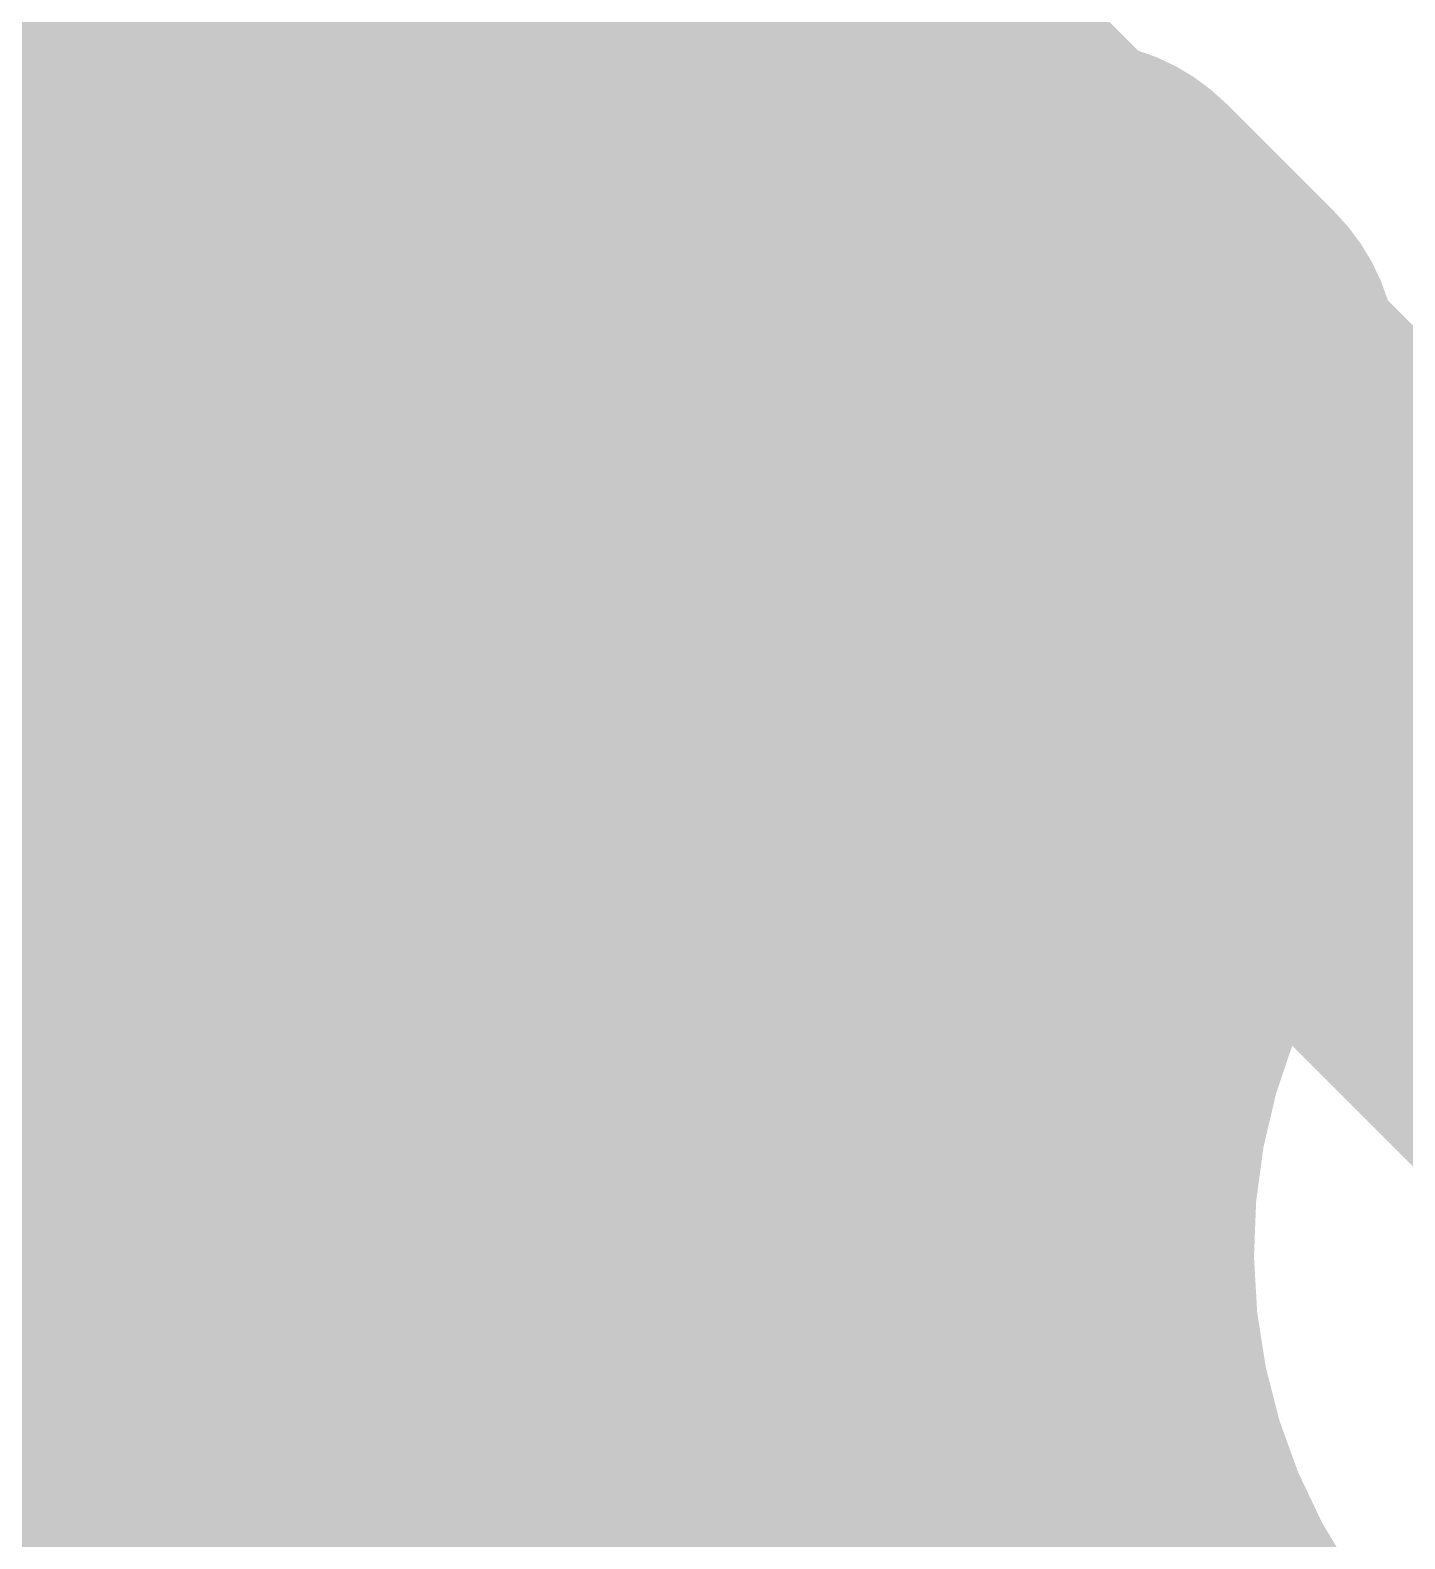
# Model space of a CAD drawing. Header units: inches. Extents: x -0.355 to 0.355, y -0.355 to 0.355.
# Drawn here: x -0.20086 to -0.16319, y -0.14075 to -0.09941 of the extents above; entities that cross this region are included whole.
import ezdxf

# ---------------------------------------------------------------- set-up
doc = ezdxf.new("R2010")
doc.units = ezdxf.units.IN
doc.header["$MEASUREMENT"] = 0
for name, color, linetype in [('BottomLayer', 5, 'Continuous'), ('Mechanical1', 6, 'Continuous'), ('Mechanical15', 56, 'Continuous'), ('TopLayer', 1, 'Continuous'), ('TopOverlay', 2, 'Continuous'), ('TopPaste', 8, 'Continuous'), ('TopSolder', 216, 'Continuous')]:
    doc.layers.add(name, color=color, linetype=linetype)

# ---------------------------------------------------------------- blocks, each defined once
blk = doc.blocks.new('DFN_1_1_4L_3')
at = {"layer": 'TopOverlay'}
blk.add_lwpolyline([(0.0196819, 0.0039338, 0.0051181, 0.0051181, 0), (0.0196819, -0.003937, 0.0051181, 0.0051181, 0)], format="xyseb", dxfattribs=at)
blk.add_lwpolyline([(0.0184024, 0.0039338, 0.002559, 0.002559, 1), (0.0209614, 0.0039338, 0.002559, 0.002559, 1)], format="xyseb", close=True, dxfattribs=at)
blk = doc.blocks.new('TP__0_5__13')
at = {"layer": 'Mechanical15'}
h = blk.add_hatch(color=56, dxfattribs=at)
edge = h.paths.add_edge_path()
edge.add_arc((0, 0), 0.0019685, 0, 360)
at = {"layer": 'TopLayer'}
h = blk.add_hatch(color=1, dxfattribs=at)
edge = h.paths.add_edge_path()
edge.add_arc((0, 0), 0.0098425, 0, 360)
at = {"layer": 'TopPaste'}
h = blk.add_hatch(color=8, dxfattribs=at)
edge = h.paths.add_edge_path()
edge.add_arc((0, 0), 0.0098425, 0, 360)
at = {"layer": 'TopSolder'}
h = blk.add_hatch(color=216, dxfattribs=at)
edge = h.paths.add_edge_path()
edge.add_arc((0, 0), 0.0138425, 0, 360)
at = {"layer": 'TopOverlay'}
for points in [[(0.0149606, 0, 0.0019685, 0.0019685, 1), (-0.0149606, 0, 0.0019685, 0.0019685, 1)], [(-0.0154527, 0, 0.0009842, 0.0009842, 1), (-0.0144685, 0, 0.0009842, 0.0009842, 1)], [(0.0144685, 0, 0.0009842, 0.0009842, 1), (0.0154527, 0, 0.0009842, 0.0009842, 1)]]:
    blk.add_lwpolyline(points, format="xyseb", close=True, dxfattribs=at)
blk = doc.blocks.new('C0201_51')
at = {"layer": 'TopLayer'}
blk.add_hatch(color=1, dxfattribs=at).paths.add_polyline_path([(0.0059055, 0.0059055), (0.0177165, 0.0059055), (0.0177165, -0.0059055), (0.0059055, -0.0059055)])
at = {"layer": 'TopPaste'}
blk.add_hatch(color=8, dxfattribs=at).paths.add_polyline_path([(0.0059055, 0.0059055), (0.0177165, 0.0059055), (0.0177165, -0.0059055), (0.0059055, -0.0059055)])
at = {"layer": 'TopSolder'}
blk.add_hatch(color=216, dxfattribs=at).paths.add_polyline_path([(0.0019055, 0.0099055), (0.0217165, 0.0099055), (0.0217165, -0.0099055), (0.0019055, -0.0099055)])
at = {"layer": 'TopOverlay'}
for points in [[(0.0196064, 0.0118474, 0.0011811, 0.0011811, 0), (-0.0196064, 0.0118474, 0.0011811, 0.0011811, 0)], [(0.0196064, 0.0118474, 0.0011811, 0.0011811, -0.4142135623730951), (0.0235434, 0.0079104, 0.0011811, 0.0011811, 0)], [(0.0235434, -0.0079104, 0.0011811, 0.0011811, 0), (0.0235434, 0.0079104, 0.0011811, 0.0011811, 0)], [(0.0235434, -0.0079104, 0.0011811, 0.0011811, -0.4142135623730951), (0.0196064, -0.0118474, 0.0011811, 0.0011811, 0)]]:
    blk.add_lwpolyline(points, format="xyseb", dxfattribs=at)
for points in [[(0.0193111, 0.0118474, 0.0005905, 0.0005905, 1), (0.0199017, 0.0118474, 0.0005905, 0.0005905, 1)], [(0.0193111, 0.0118474, 0.0005905, 0.0005905, 1), (0.0199017, 0.0118474, 0.0005905, 0.0005905, 1)], [(0.0232481, 0.0079104, 0.0005905, 0.0005905, 1), (0.0238387, 0.0079104, 0.0005905, 0.0005905, 1)], [(0.0232481, 0.0079104, 0.0005905, 0.0005905, 1), (0.0238387, 0.0079104, 0.0005905, 0.0005905, 1)], [(0.0232481, -0.0079104, 0.0005905, 0.0005905, 1), (0.0238387, -0.0079104, 0.0005905, 0.0005905, 1)], [(0.0232481, -0.0079104, 0.0005905, 0.0005905, 1), (0.0238387, -0.0079104, 0.0005905, 0.0005905, 1)]]:
    blk.add_lwpolyline(points, format="xyseb", close=True, dxfattribs=at)

msp = doc.modelspace()

# ---------------------------------------------------------------- linework, layer by layer
at = {"layer": 'BottomLayer'}
for points in [[(0.2641026, -0.0787403, 0.003937, 0.003937, -6.854099371008116), (0.2641026, 0.0787401, 0.003937, 0.003937, 0)], [(0.1271747, -0.2175197, 0.003937, 0.003937, -0.6655036101489082), (-0.2442021, 0.0620764, 0.003937, 0.003937, 0)], [(0.2755906, -0.0039369, 0.003937, 0.003937, -0.8646889940292186), (-0.2641026, -0.0826771, 0.003937, 0.003937, 0)], [(-0.1725625, -0.0784217, 0.011811, 0.011811, 0), (-0.1462286, -0.1047556, 0.011811, 0.011811, 0)], [(-0.0787404, -0.3425197, 0.003937, 0.003937, -0.4142133232468258), (-0.3425197, -0.0787402, 0.003937, 0.003937, 0)], [(-0.0787402, -0.3464566, 0.003937, 0.003937, -0.4142135623730951), (-0.3425197, -0.0826771, 0.003937, 0.003937, 0)], [(-0.1836782, -0.089577, 0.003937, 0.003937, 0), (-0.161964, -0.1112912, 0.003937, 0.003937, 0)], [(-0.2321979, -0.0978382, 0.003937, 0.003937, 0), (-0.175417, -0.0978382, 0.003937, 0.003937, 0)], [(-0.2320317, -0.0982319, 0.003937, 0.003937, 0), (-0.1750233, -0.0982319, 0.003937, 0.003937, 0)], [(-0.2318646, -0.0986256, 0.003937, 0.003937, 0), (-0.1746296, -0.0986256, 0.003937, 0.003937, 0)], [(-0.2316967, -0.0990193, 0.003937, 0.003937, 0), (-0.1742359, -0.0990193, 0.003937, 0.003937, 0)], [(-0.2315281, -0.099413, 0.003937, 0.003937, 0), (-0.1738422, -0.099413, 0.003937, 0.003937, 0)], [(-0.2313586, -0.0998067, 0.003937, 0.003937, 0), (-0.1734485, -0.0998067, 0.003937, 0.003937, 0)], [(-0.2311884, -0.1002004, 0.003937, 0.003937, 0), (-0.1730548, -0.1002004, 0.003937, 0.003937, 0)], [(-0.2310174, -0.1005941, 0.003937, 0.003937, 0), (-0.1726611, -0.1005941, 0.003937, 0.003937, 0)], [(-0.2308455, -0.1009878, 0.003937, 0.003937, 0), (-0.1722674, -0.1009878, 0.003937, 0.003937, 0)], [(-0.2306729, -0.1013815, 0.003937, 0.003937, 0), (-0.1718737, -0.1013815, 0.003937, 0.003937, 0)], [(-0.2304995, -0.1017752, 0.003937, 0.003937, 0), (-0.17148, -0.1017752, 0.003937, 0.003937, 0)], [(-0.2303252, -0.1021689, 0.003937, 0.003937, 0), (-0.1710863, -0.1021689, 0.003937, 0.003937, 0)], [(-0.2301502, -0.1025626, 0.003937, 0.003937, 0), (-0.1706926, -0.1025626, 0.003937, 0.003937, 0)], [(-0.2299743, -0.1029563, 0.003937, 0.003937, 0), (-0.1702989, -0.1029563, 0.003937, 0.003937, 0)], [(-0.2297977, -0.10335, 0.003937, 0.003937, 0), (-0.1699052, -0.10335, 0.003937, 0.003937, 0)], [(-0.2296202, -0.1037437, 0.003937, 0.003937, 0), (-0.1695115, -0.1037437, 0.003937, 0.003937, 0)], [(-0.2294419, -0.1041374, 0.003937, 0.003937, 0), (-0.1691178, -0.1041374, 0.003937, 0.003937, 0)], [(-0.2292628, -0.1045311, 0.003937, 0.003937, 0), (-0.1687241, -0.1045311, 0.003937, 0.003937, 0)], [(-0.2290829, -0.1049248, 0.003937, 0.003937, 0), (-0.1683304, -0.1049248, 0.003937, 0.003937, 0)], [(-0.2289022, -0.1053185, 0.003937, 0.003937, 0), (-0.1679367, -0.1053185, 0.003937, 0.003937, 0)], [(-0.2287206, -0.1057122, 0.003937, 0.003937, 0), (-0.167543, -0.1057122, 0.003937, 0.003937, 0)], [(-0.2285383, -0.1061059, 0.003937, 0.003937, 0), (-0.1671493, -0.1061059, 0.003937, 0.003937, 0)], [(-0.2283551, -0.1064996, 0.003937, 0.003937, 0), (-0.1667556, -0.1064996, 0.003937, 0.003937, 0)], [(-0.228171, -0.1068933, 0.003937, 0.003937, 0), (-0.1663619, -0.1068933, 0.003937, 0.003937, 0)], [(-0.2279862, -0.107287, 0.003937, 0.003937, 0), (-0.1659682, -0.107287, 0.003937, 0.003937, 0)], [(-0.2278005, -0.1076807, 0.003937, 0.003937, 0), (-0.1655745, -0.1076807, 0.003937, 0.003937, 0)], [(-0.227614, -0.1080744, 0.003937, 0.003937, 0), (-0.1651808, -0.1080744, 0.003937, 0.003937, 0)], [(-0.2274266, -0.1084681, 0.003937, 0.003937, 0), (-0.1647871, -0.1084681, 0.003937, 0.003937, 0)], [(-0.2272384, -0.1088618, 0.003937, 0.003937, 0), (-0.1643934, -0.1088618, 0.003937, 0.003937, 0)], [(-0.2270494, -0.1092555, 0.003937, 0.003937, 0), (-0.1639997, -0.1092555, 0.003937, 0.003937, 0)], [(-0.2268595, -0.1096492, 0.003937, 0.003937, 0), (-0.163606, -0.1096492, 0.003937, 0.003937, 0)], [(-0.2266688, -0.1100429, 0.003937, 0.003937, 0), (-0.1632123, -0.1100429, 0.003937, 0.003937, 0)], [(-0.2264773, -0.1104366, 0.003937, 0.003937, 0), (-0.1628186, -0.1104366, 0.003937, 0.003937, 0)], [(-0.2262849, -0.1108303, 0.003937, 0.003937, 0), (-0.1624249, -0.1108303, 0.003937, 0.003937, 0)], [(-0.2260916, -0.111224, 0.003937, 0.003937, 0), (-0.1620312, -0.111224, 0.003937, 0.003937, 0)], [(-0.1604065, -0.1175158, 0.003937, 0.003937, -0.1029409560347214), (-0.161964, -0.1112912, 0.003937, 0.003937, 0)], [(-0.1604065, -0.1175158, 0.003937, 0.003937, -0.1029409560347214), (-0.161964, -0.1112912, 0.003937, 0.003937, 0)], [(-0.2258975, -0.1116177, 0.003937, 0.003937, 0), (-0.1619475, -0.1116177, 0.003937, 0.003937, 0)], [(-0.2257026, -0.1120114, 0.003937, 0.003937, 0), (-0.1619186, -0.1120114, 0.003937, 0.003937, 0)], [(-0.2255067, -0.1124051, 0.003937, 0.003937, 0), (-0.1618797, -0.1124051, 0.003937, 0.003937, 0)], [(-0.2253101, -0.1127988, 0.003937, 0.003937, 0), (-0.1618308, -0.1127988, 0.003937, 0.003937, 0)], [(-0.2251125, -0.1131925, 0.003937, 0.003937, 0), (-0.1617718, -0.1131925, 0.003937, 0.003937, 0)], [(-0.2249141, -0.1135862, 0.003937, 0.003937, 0), (-0.1617026, -0.1135862, 0.003937, 0.003937, 0)], [(-0.2247149, -0.1139799, 0.003937, 0.003937, 0), (-0.1616229, -0.1139799, 0.003937, 0.003937, 0)], [(-0.2245148, -0.1143736, 0.003937, 0.003937, 0), (-0.1615328, -0.1143736, 0.003937, 0.003937, 0)], [(-0.2243138, -0.1147673, 0.003937, 0.003937, 0), (-0.1614319, -0.1147673, 0.003937, 0.003937, 0)], [(-0.2241119, -0.115161, 0.003937, 0.003937, 0), (-0.16132, -0.115161, 0.003937, 0.003937, 0)], [(-0.2239092, -0.1155547, 0.003937, 0.003937, 0), (-0.161197, -0.1155547, 0.003937, 0.003937, 0)], [(-0.2237055, -0.1159484, 0.003937, 0.003937, 0), (-0.1610625, -0.1159484, 0.003937, 0.003937, 0)], [(-0.223501, -0.1163421, 0.003937, 0.003937, 0), (-0.1609162, -0.1163421, 0.003937, 0.003937, 0)], [(-0.2232957, -0.1167358, 0.003937, 0.003937, 0), (-0.1607578, -0.1167358, 0.003937, 0.003937, 0)], [(-0.2230894, -0.1171295, 0.003937, 0.003937, 0), (-0.1605869, -0.1171295, 0.003937, 0.003937, 0)], [(-0.2228822, -0.1175232, 0.003937, 0.003937, 0), (-0.1604194, -0.1175232, 0.003937, 0.003937, 0)], [(-0.1569712, -0.1497486, 0.003937, 0.003937, -0.6516750390181607), (-0.1604065, -0.1175158, 0.003937, 0.003937, 0)], [(-0.2226742, -0.1179169, 0.003937, 0.003937, 0), (-0.16107, -0.1179169, 0.003937, 0.003937, 0)], [(-0.2224653, -0.1183106, 0.003937, 0.003937, 0), (-0.1616635, -0.1183106, 0.003937, 0.003937, 0)], [(-0.2222555, -0.1187043, 0.003937, 0.003937, 0), (-0.1622094, -0.1187043, 0.003937, 0.003937, 0)], [(-0.2220447, -0.119098, 0.003937, 0.003937, 0), (-0.1627146, -0.119098, 0.003937, 0.003937, 0)], [(-0.2218331, -0.1194917, 0.003937, 0.003937, 0), (-0.1631846, -0.1194917, 0.003937, 0.003937, 0)], [(-0.2216206, -0.1198854, 0.003937, 0.003937, 0), (-0.1636235, -0.1198854, 0.003937, 0.003937, 0)], [(-0.2214072, -0.1202791, 0.003937, 0.003937, 0), (-0.1640344, -0.1202791, 0.003937, 0.003937, 0)], [(-0.2211928, -0.1206728, 0.003937, 0.003937, 0), (-0.1644202, -0.1206728, 0.003937, 0.003937, 0)], [(-0.2209776, -0.1210665, 0.003937, 0.003937, 0), (-0.164783, -0.1210665, 0.003937, 0.003937, 0)], [(-0.2207615, -0.1214602, 0.003937, 0.003937, 0), (-0.1651247, -0.1214602, 0.003937, 0.003937, 0)], [(-0.2205444, -0.1218539, 0.003937, 0.003937, 0), (-0.1654468, -0.1218539, 0.003937, 0.003937, 0)], [(-0.2203264, -0.1222476, 0.003937, 0.003937, 0), (-0.1657506, -0.1222476, 0.003937, 0.003937, 0)], [(-0.2201075, -0.1226413, 0.003937, 0.003937, 0), (-0.1660374, -0.1226413, 0.003937, 0.003937, 0)], [(-0.2198877, -0.123035, 0.003937, 0.003937, 0), (-0.166308, -0.123035, 0.003937, 0.003937, 0)], [(-0.2196669, -0.1234287, 0.003937, 0.003937, 0), (-0.1665635, -0.1234287, 0.003937, 0.003937, 0)], [(-0.2194452, -0.1238224, 0.003937, 0.003937, 0), (-0.1668045, -0.1238224, 0.003937, 0.003937, 0)], [(-0.2192226, -0.1242161, 0.003937, 0.003937, 0), (-0.1670317, -0.1242161, 0.003937, 0.003937, 0)], [(-0.2189991, -0.1246098, 0.003937, 0.003937, 0), (-0.1672457, -0.1246098, 0.003937, 0.003937, 0)], [(-0.2187746, -0.1250035, 0.003937, 0.003937, 0), (-0.1674471, -0.1250035, 0.003937, 0.003937, 0)], [(-0.2185492, -0.1253972, 0.003937, 0.003937, 0), (-0.1676363, -0.1253972, 0.003937, 0.003937, 0)], [(-0.2183228, -0.1257909, 0.003937, 0.003937, 0), (-0.1678138, -0.1257909, 0.003937, 0.003937, 0)], [(-0.2180955, -0.1261846, 0.003937, 0.003937, 0), (-0.1679799, -0.1261846, 0.003937, 0.003937, 0)], [(-0.2178672, -0.1265783, 0.003937, 0.003937, 0), (-0.1681349, -0.1265783, 0.003937, 0.003937, 0)], [(-0.217638, -0.126972, 0.003937, 0.003937, 0), (-0.1682793, -0.126972, 0.003937, 0.003937, 0)], [(-0.2174079, -0.1273657, 0.003937, 0.003937, 0), (-0.1684132, -0.1273657, 0.003937, 0.003937, 0)], [(-0.2171767, -0.1277594, 0.003937, 0.003937, 0), (-0.168537, -0.1277594, 0.003937, 0.003937, 0)], [(-0.2169447, -0.1281531, 0.003937, 0.003937, 0), (-0.1686507, -0.1281531, 0.003937, 0.003937, 0)], [(-0.2167116, -0.1285468, 0.003937, 0.003937, 0), (-0.1687547, -0.1285468, 0.003937, 0.003937, 0)], [(-0.2164776, -0.1289405, 0.003937, 0.003937, 0), (-0.1688491, -0.1289405, 0.003937, 0.003937, 0)], [(-0.2162426, -0.1293342, 0.003937, 0.003937, 0), (-0.1689341, -0.1293342, 0.003937, 0.003937, 0)], [(-0.2160067, -0.1297279, 0.003937, 0.003937, 0), (-0.1690097, -0.1297279, 0.003937, 0.003937, 0)], [(-0.2157697, -0.1301216, 0.003937, 0.003937, 0), (-0.1690762, -0.1301216, 0.003937, 0.003937, 0)], [(-0.2155318, -0.1305153, 0.003937, 0.003937, 0), (-0.1691336, -0.1305153, 0.003937, 0.003937, 0)], [(-0.2152929, -0.130909, 0.003937, 0.003937, 0), (-0.169182, -0.130909, 0.003937, 0.003937, 0)], [(-0.215053, -0.1313027, 0.003937, 0.003937, 0), (-0.1692215, -0.1313027, 0.003937, 0.003937, 0)], [(-0.2148122, -0.1316964, 0.003937, 0.003937, 0), (-0.1692521, -0.1316964, 0.003937, 0.003937, 0)], [(-0.2145703, -0.1320901, 0.003937, 0.003937, 0), (-0.1692739, -0.1320901, 0.003937, 0.003937, 0)], [(-0.2143274, -0.1324838, 0.003937, 0.003937, 0), (-0.169287, -0.1324838, 0.003937, 0.003937, 0)], [(-0.2140836, -0.1328775, 0.003937, 0.003937, 0), (-0.1692913, -0.1328775, 0.003937, 0.003937, 0)], [(-0.2138387, -0.1332712, 0.003937, 0.003937, 0), (-0.1692868, -0.1332712, 0.003937, 0.003937, 0)], [(-0.2135928, -0.1336649, 0.003937, 0.003937, 0), (-0.1692736, -0.1336649, 0.003937, 0.003937, 0)], [(-0.2133459, -0.1340586, 0.003937, 0.003937, 0), (-0.1692517, -0.1340586, 0.003937, 0.003937, 0)], [(-0.2130981, -0.1344523, 0.003937, 0.003937, 0), (-0.1692209, -0.1344523, 0.003937, 0.003937, 0)], [(-0.2128491, -0.134846, 0.003937, 0.003937, 0), (-0.1691812, -0.134846, 0.003937, 0.003937, 0)], [(-0.2125992, -0.1352397, 0.003937, 0.003937, 0), (-0.1691326, -0.1352397, 0.003937, 0.003937, 0)], [(-0.2123483, -0.1356334, 0.003937, 0.003937, 0), (-0.1690751, -0.1356334, 0.003937, 0.003937, 0)], [(-0.2120963, -0.1360271, 0.003937, 0.003937, 0), (-0.1690085, -0.1360271, 0.003937, 0.003937, 0)], [(-0.2118433, -0.1364208, 0.003937, 0.003937, 0), (-0.1689326, -0.1364208, 0.003937, 0.003937, 0)], [(-0.2115892, -0.1368145, 0.003937, 0.003937, 0), (-0.1688475, -0.1368145, 0.003937, 0.003937, 0)], [(-0.2113341, -0.1372082, 0.003937, 0.003937, 0), (-0.168753, -0.1372082, 0.003937, 0.003937, 0)], [(-0.211078, -0.1376019, 0.003937, 0.003937, 0), (-0.1686488, -0.1376019, 0.003937, 0.003937, 0)], [(-0.2108208, -0.1379956, 0.003937, 0.003937, 0), (-0.1685349, -0.1379956, 0.003937, 0.003937, 0)], [(-0.2105626, -0.1383893, 0.003937, 0.003937, 0), (-0.1684109, -0.1383893, 0.003937, 0.003937, 0)], [(-0.2103033, -0.138783, 0.003937, 0.003937, 0), (-0.1682768, -0.138783, 0.003937, 0.003937, 0)], [(-0.210043, -0.1391767, 0.003937, 0.003937, 0), (-0.1681323, -0.1391767, 0.003937, 0.003937, 0)], [(-0.2097816, -0.1395704, 0.003937, 0.003937, 0), (-0.167977, -0.1395704, 0.003937, 0.003937, 0)], [(-0.2095191, -0.1399641, 0.003937, 0.003937, 0), (-0.1678107, -0.1399641, 0.003937, 0.003937, 0)], [(-0.2092556, -0.1403578, 0.003937, 0.003937, 0), (-0.167633, -0.1403578, 0.003937, 0.003937, 0)], [(-0.208991, -0.1407515, 0.003937, 0.003937, 0), (-0.1674436, -0.1407515, 0.003937, 0.003937, 0)], [(-0.2087253, -0.1411452, 0.003937, 0.003937, 0), (-0.167242, -0.1411452, 0.003937, 0.003937, 0)], [(-0.2084585, -0.1415389, 0.003937, 0.003937, 0), (-0.1670278, -0.1415389, 0.003937, 0.003937, 0)], [(-0.2081906, -0.1419326, 0.003937, 0.003937, 0), (-0.1668003, -0.1419326, 0.003937, 0.003937, 0)], [(-0.2079217, -0.1423263, 0.003937, 0.003937, 0), (-0.1665591, -0.1423263, 0.003937, 0.003937, 0)]]:
    msp.add_lwpolyline(points, format="xyseb", dxfattribs=at)
for points in [[(-0.1764012, -0.0978382, 0.0019685, 0.0019685, 1), (-0.1744328, -0.0978382, 0.0019685, 0.0019685, 1)], [(-0.1760075, -0.0982319, 0.0019685, 0.0019685, 1), (-0.1740391, -0.0982319, 0.0019685, 0.0019685, 1)], [(-0.1756138, -0.0986256, 0.0019685, 0.0019685, 1), (-0.1736454, -0.0986256, 0.0019685, 0.0019685, 1)], [(-0.1752201, -0.0990193, 0.0019685, 0.0019685, 1), (-0.1732517, -0.0990193, 0.0019685, 0.0019685, 1)], [(-0.1748264, -0.099413, 0.0019685, 0.0019685, 1), (-0.172858, -0.099413, 0.0019685, 0.0019685, 1)], [(-0.1744327, -0.0998067, 0.0019685, 0.0019685, 1), (-0.1724643, -0.0998067, 0.0019685, 0.0019685, 1)], [(-0.174039, -0.1002004, 0.0019685, 0.0019685, 1), (-0.1720706, -0.1002004, 0.0019685, 0.0019685, 1)], [(-0.1736453, -0.1005941, 0.0019685, 0.0019685, 1), (-0.1716769, -0.1005941, 0.0019685, 0.0019685, 1)], [(-0.1732516, -0.1009878, 0.0019685, 0.0019685, 1), (-0.1712832, -0.1009878, 0.0019685, 0.0019685, 1)], [(-0.1728579, -0.1013815, 0.0019685, 0.0019685, 1), (-0.1708895, -0.1013815, 0.0019685, 0.0019685, 1)], [(-0.1724642, -0.1017752, 0.0019685, 0.0019685, 1), (-0.1704958, -0.1017752, 0.0019685, 0.0019685, 1)], [(-0.1720705, -0.1021689, 0.0019685, 0.0019685, 1), (-0.1701021, -0.1021689, 0.0019685, 0.0019685, 1)], [(-0.1716768, -0.1025626, 0.0019685, 0.0019685, 1), (-0.1697084, -0.1025626, 0.0019685, 0.0019685, 1)], [(-0.1712831, -0.1029563, 0.0019685, 0.0019685, 1), (-0.1693147, -0.1029563, 0.0019685, 0.0019685, 1)], [(-0.1708894, -0.10335, 0.0019685, 0.0019685, 1), (-0.168921, -0.10335, 0.0019685, 0.0019685, 1)], [(-0.1704957, -0.1037437, 0.0019685, 0.0019685, 1), (-0.1685273, -0.1037437, 0.0019685, 0.0019685, 1)], [(-0.170102, -0.1041374, 0.0019685, 0.0019685, 1), (-0.1681336, -0.1041374, 0.0019685, 0.0019685, 1)], [(-0.1697083, -0.1045311, 0.0019685, 0.0019685, 1), (-0.1677399, -0.1045311, 0.0019685, 0.0019685, 1)], [(-0.1693146, -0.1049248, 0.0019685, 0.0019685, 1), (-0.1673462, -0.1049248, 0.0019685, 0.0019685, 1)], [(-0.1689209, -0.1053185, 0.0019685, 0.0019685, 1), (-0.1669525, -0.1053185, 0.0019685, 0.0019685, 1)], [(-0.1685272, -0.1057122, 0.0019685, 0.0019685, 1), (-0.1665588, -0.1057122, 0.0019685, 0.0019685, 1)], [(-0.1681335, -0.1061059, 0.0019685, 0.0019685, 1), (-0.1661651, -0.1061059, 0.0019685, 0.0019685, 1)], [(-0.1677398, -0.1064996, 0.0019685, 0.0019685, 1), (-0.1657714, -0.1064996, 0.0019685, 0.0019685, 1)], [(-0.1673461, -0.1068933, 0.0019685, 0.0019685, 1), (-0.1653777, -0.1068933, 0.0019685, 0.0019685, 1)], [(-0.1669524, -0.107287, 0.0019685, 0.0019685, 1), (-0.164984, -0.107287, 0.0019685, 0.0019685, 1)], [(-0.1665587, -0.1076807, 0.0019685, 0.0019685, 1), (-0.1645903, -0.1076807, 0.0019685, 0.0019685, 1)], [(-0.166165, -0.1080744, 0.0019685, 0.0019685, 1), (-0.1641966, -0.1080744, 0.0019685, 0.0019685, 1)], [(-0.1657713, -0.1084681, 0.0019685, 0.0019685, 1), (-0.1638029, -0.1084681, 0.0019685, 0.0019685, 1)], [(-0.1653776, -0.1088618, 0.0019685, 0.0019685, 1), (-0.1634092, -0.1088618, 0.0019685, 0.0019685, 1)], [(-0.1649839, -0.1092555, 0.0019685, 0.0019685, 1), (-0.1630155, -0.1092555, 0.0019685, 0.0019685, 1)], [(-0.1645902, -0.1096492, 0.0019685, 0.0019685, 1), (-0.1626218, -0.1096492, 0.0019685, 0.0019685, 1)], [(-0.1641965, -0.1100429, 0.0019685, 0.0019685, 1), (-0.1622281, -0.1100429, 0.0019685, 0.0019685, 1)], [(-0.1638028, -0.1104366, 0.0019685, 0.0019685, 1), (-0.1618344, -0.1104366, 0.0019685, 0.0019685, 1)], [(-0.1634091, -0.1108303, 0.0019685, 0.0019685, 1), (-0.1614407, -0.1108303, 0.0019685, 0.0019685, 1)], [(-0.1630154, -0.111224, 0.0019685, 0.0019685, 1), (-0.161047, -0.111224, 0.0019685, 0.0019685, 1)], [(-0.1629482, -0.1112912, 0.0019685, 0.0019685, 1), (-0.1609798, -0.1112912, 0.0019685, 0.0019685, 1)], [(-0.1629482, -0.1112912, 0.0019685, 0.0019685, 1), (-0.1609798, -0.1112912, 0.0019685, 0.0019685, 1)], [(-0.1629482, -0.1112912, 0.0019685, 0.0019685, 1), (-0.1609798, -0.1112912, 0.0019685, 0.0019685, 1)], [(-0.1629317, -0.1116177, 0.0019685, 0.0019685, 1), (-0.1609633, -0.1116177, 0.0019685, 0.0019685, 1)], [(-0.1629028, -0.1120114, 0.0019685, 0.0019685, 1), (-0.1609344, -0.1120114, 0.0019685, 0.0019685, 1)], [(-0.1628639, -0.1124051, 0.0019685, 0.0019685, 1), (-0.1608955, -0.1124051, 0.0019685, 0.0019685, 1)], [(-0.162815, -0.1127988, 0.0019685, 0.0019685, 1), (-0.1608466, -0.1127988, 0.0019685, 0.0019685, 1)], [(-0.162756, -0.1131925, 0.0019685, 0.0019685, 1), (-0.1607876, -0.1131925, 0.0019685, 0.0019685, 1)], [(-0.1626868, -0.1135862, 0.0019685, 0.0019685, 1), (-0.1607184, -0.1135862, 0.0019685, 0.0019685, 1)], [(-0.1626071, -0.1139799, 0.0019685, 0.0019685, 1), (-0.1606387, -0.1139799, 0.0019685, 0.0019685, 1)], [(-0.162517, -0.1143736, 0.0019685, 0.0019685, 1), (-0.1605486, -0.1143736, 0.0019685, 0.0019685, 1)], [(-0.1624161, -0.1147673, 0.0019685, 0.0019685, 1), (-0.1604477, -0.1147673, 0.0019685, 0.0019685, 1)], [(-0.1623042, -0.115161, 0.0019685, 0.0019685, 1), (-0.1603358, -0.115161, 0.0019685, 0.0019685, 1)], [(-0.1626477, -0.1183106, 0.0019685, 0.0019685, 1), (-0.1606793, -0.1183106, 0.0019685, 0.0019685, 1)], [(-0.1631936, -0.1187043, 0.0019685, 0.0019685, 1), (-0.1612252, -0.1187043, 0.0019685, 0.0019685, 1)], [(-0.1636988, -0.119098, 0.0019685, 0.0019685, 1), (-0.1617304, -0.119098, 0.0019685, 0.0019685, 1)], [(-0.1641688, -0.1194917, 0.0019685, 0.0019685, 1), (-0.1622004, -0.1194917, 0.0019685, 0.0019685, 1)], [(-0.1646077, -0.1198854, 0.0019685, 0.0019685, 1), (-0.1626393, -0.1198854, 0.0019685, 0.0019685, 1)], [(-0.1650186, -0.1202791, 0.0019685, 0.0019685, 1), (-0.1630502, -0.1202791, 0.0019685, 0.0019685, 1)], [(-0.1654044, -0.1206728, 0.0019685, 0.0019685, 1), (-0.163436, -0.1206728, 0.0019685, 0.0019685, 1)], [(-0.1657672, -0.1210665, 0.0019685, 0.0019685, 1), (-0.1637988, -0.1210665, 0.0019685, 0.0019685, 1)], [(-0.1661089, -0.1214602, 0.0019685, 0.0019685, 1), (-0.1641405, -0.1214602, 0.0019685, 0.0019685, 1)], [(-0.1667348, -0.1222476, 0.0019685, 0.0019685, 1), (-0.1647664, -0.1222476, 0.0019685, 0.0019685, 1)], [(-0.166431, -0.1218539, 0.0019685, 0.0019685, 1), (-0.1644626, -0.1218539, 0.0019685, 0.0019685, 1)], [(-0.1670216, -0.1226413, 0.0019685, 0.0019685, 1), (-0.1650532, -0.1226413, 0.0019685, 0.0019685, 1)], [(-0.1672922, -0.123035, 0.0019685, 0.0019685, 1), (-0.1653238, -0.123035, 0.0019685, 0.0019685, 1)], [(-0.1675477, -0.1234287, 0.0019685, 0.0019685, 1), (-0.1655793, -0.1234287, 0.0019685, 0.0019685, 1)], [(-0.1677887, -0.1238224, 0.0019685, 0.0019685, 1), (-0.1658203, -0.1238224, 0.0019685, 0.0019685, 1)], [(-0.1680159, -0.1242161, 0.0019685, 0.0019685, 1), (-0.1660475, -0.1242161, 0.0019685, 0.0019685, 1)], [(-0.1682299, -0.1246098, 0.0019685, 0.0019685, 1), (-0.1662615, -0.1246098, 0.0019685, 0.0019685, 1)], [(-0.1684313, -0.1250035, 0.0019685, 0.0019685, 1), (-0.1664629, -0.1250035, 0.0019685, 0.0019685, 1)], [(-0.1686205, -0.1253972, 0.0019685, 0.0019685, 1), (-0.1666521, -0.1253972, 0.0019685, 0.0019685, 1)], [(-0.168798, -0.1257909, 0.0019685, 0.0019685, 1), (-0.1668296, -0.1257909, 0.0019685, 0.0019685, 1)], [(-0.1689641, -0.1261846, 0.0019685, 0.0019685, 1), (-0.1669957, -0.1261846, 0.0019685, 0.0019685, 1)], [(-0.1691191, -0.1265783, 0.0019685, 0.0019685, 1), (-0.1671507, -0.1265783, 0.0019685, 0.0019685, 1)], [(-0.1692635, -0.126972, 0.0019685, 0.0019685, 1), (-0.1672951, -0.126972, 0.0019685, 0.0019685, 1)], [(-0.1693974, -0.1273657, 0.0019685, 0.0019685, 1), (-0.167429, -0.1273657, 0.0019685, 0.0019685, 1)], [(-0.1695212, -0.1277594, 0.0019685, 0.0019685, 1), (-0.1675528, -0.1277594, 0.0019685, 0.0019685, 1)], [(-0.1696349, -0.1281531, 0.0019685, 0.0019685, 1), (-0.1676665, -0.1281531, 0.0019685, 0.0019685, 1)], [(-0.1697389, -0.1285468, 0.0019685, 0.0019685, 1), (-0.1677705, -0.1285468, 0.0019685, 0.0019685, 1)], [(-0.1698333, -0.1289405, 0.0019685, 0.0019685, 1), (-0.1678649, -0.1289405, 0.0019685, 0.0019685, 1)], [(-0.1699183, -0.1293342, 0.0019685, 0.0019685, 1), (-0.1679499, -0.1293342, 0.0019685, 0.0019685, 1)], [(-0.1699939, -0.1297279, 0.0019685, 0.0019685, 1), (-0.1680255, -0.1297279, 0.0019685, 0.0019685, 1)], [(-0.1701178, -0.1305153, 0.0019685, 0.0019685, 1), (-0.1681494, -0.1305153, 0.0019685, 0.0019685, 1)], [(-0.1700604, -0.1301216, 0.0019685, 0.0019685, 1), (-0.168092, -0.1301216, 0.0019685, 0.0019685, 1)], [(-0.1701662, -0.130909, 0.0019685, 0.0019685, 1), (-0.1681978, -0.130909, 0.0019685, 0.0019685, 1)], [(-0.1702057, -0.1313027, 0.0019685, 0.0019685, 1), (-0.1682373, -0.1313027, 0.0019685, 0.0019685, 1)], [(-0.1702363, -0.1316964, 0.0019685, 0.0019685, 1), (-0.1682679, -0.1316964, 0.0019685, 0.0019685, 1)], [(-0.1702581, -0.1320901, 0.0019685, 0.0019685, 1), (-0.1682897, -0.1320901, 0.0019685, 0.0019685, 1)], [(-0.1702712, -0.1324838, 0.0019685, 0.0019685, 1), (-0.1683028, -0.1324838, 0.0019685, 0.0019685, 1)], [(-0.1702755, -0.1328775, 0.0019685, 0.0019685, 1), (-0.1683071, -0.1328775, 0.0019685, 0.0019685, 1)], [(-0.170271, -0.1332712, 0.0019685, 0.0019685, 1), (-0.1683026, -0.1332712, 0.0019685, 0.0019685, 1)], [(-0.1702578, -0.1336649, 0.0019685, 0.0019685, 1), (-0.1682894, -0.1336649, 0.0019685, 0.0019685, 1)], [(-0.1702359, -0.1340586, 0.0019685, 0.0019685, 1), (-0.1682675, -0.1340586, 0.0019685, 0.0019685, 1)], [(-0.1702051, -0.1344523, 0.0019685, 0.0019685, 1), (-0.1682367, -0.1344523, 0.0019685, 0.0019685, 1)], [(-0.1701654, -0.134846, 0.0019685, 0.0019685, 1), (-0.168197, -0.134846, 0.0019685, 0.0019685, 1)], [(-0.1701168, -0.1352397, 0.0019685, 0.0019685, 1), (-0.1681484, -0.1352397, 0.0019685, 0.0019685, 1)], [(-0.1700593, -0.1356334, 0.0019685, 0.0019685, 1), (-0.1680909, -0.1356334, 0.0019685, 0.0019685, 1)], [(-0.1699927, -0.1360271, 0.0019685, 0.0019685, 1), (-0.1680243, -0.1360271, 0.0019685, 0.0019685, 1)], [(-0.1699168, -0.1364208, 0.0019685, 0.0019685, 1), (-0.1679484, -0.1364208, 0.0019685, 0.0019685, 1)], [(-0.1698317, -0.1368145, 0.0019685, 0.0019685, 1), (-0.1678633, -0.1368145, 0.0019685, 0.0019685, 1)], [(-0.1697372, -0.1372082, 0.0019685, 0.0019685, 1), (-0.1677688, -0.1372082, 0.0019685, 0.0019685, 1)], [(-0.169633, -0.1376019, 0.0019685, 0.0019685, 1), (-0.1676646, -0.1376019, 0.0019685, 0.0019685, 1)], [(-0.1695191, -0.1379956, 0.0019685, 0.0019685, 1), (-0.1675507, -0.1379956, 0.0019685, 0.0019685, 1)], [(-0.1693951, -0.1383893, 0.0019685, 0.0019685, 1), (-0.1674267, -0.1383893, 0.0019685, 0.0019685, 1)], [(-0.169261, -0.138783, 0.0019685, 0.0019685, 1), (-0.1672926, -0.138783, 0.0019685, 0.0019685, 1)], [(-0.1691165, -0.1391767, 0.0019685, 0.0019685, 1), (-0.1671481, -0.1391767, 0.0019685, 0.0019685, 1)], [(-0.1689612, -0.1395704, 0.0019685, 0.0019685, 1), (-0.1669928, -0.1395704, 0.0019685, 0.0019685, 1)], [(-0.1687949, -0.1399641, 0.0019685, 0.0019685, 1), (-0.1668265, -0.1399641, 0.0019685, 0.0019685, 1)], [(-0.1686172, -0.1403578, 0.0019685, 0.0019685, 1), (-0.1666488, -0.1403578, 0.0019685, 0.0019685, 1)], [(-0.1684278, -0.1407515, 0.0019685, 0.0019685, 1), (-0.1664594, -0.1407515, 0.0019685, 0.0019685, 1)], [(-0.1682262, -0.1411452, 0.0019685, 0.0019685, 1), (-0.1662578, -0.1411452, 0.0019685, 0.0019685, 1)], [(-0.168012, -0.1415389, 0.0019685, 0.0019685, 1), (-0.1660436, -0.1415389, 0.0019685, 0.0019685, 1)], [(-0.1677845, -0.1419326, 0.0019685, 0.0019685, 1), (-0.1658161, -0.1419326, 0.0019685, 0.0019685, 1)], [(-0.1675433, -0.1423263, 0.0019685, 0.0019685, 1), (-0.1655749, -0.1423263, 0.0019685, 0.0019685, 1)]]:
    msp.add_lwpolyline(points, format="xyseb", close=True, dxfattribs=at)
at = {"layer": 'Mechanical1'}
msp.add_lwpolyline([(-0.0787741, -0.3542912, 0.0005, 0.0005, -0.4142135623730962), (-0.3543648, -0.0787007, 0.0005, 0.0005, 0)], format="xyseb", dxfattribs=at)
at = {"layer": 'TopLayer'}
for points in [[(-0.2322834, -0.0709664, 0.011811, 0.011811, 0), (-0.1976367, -0.1056131, 0.011811, 0.011811, 0)], [(-0.1976367, -0.1056131, 0.011811, 0.011811, 0), (-0.172244, -0.1056131, 0.011811, 0.011811, 0)], [(-0.172244, -0.1056131, 0.011811, 0.011811, 0), (-0.1692913, -0.1085658, 0.011811, 0.011811, 0)], [(-0.1692913, -0.1115171, 0.011811, 0.011811, 0), (-0.1692913, -0.1085658, 0.011811, 0.011811, 0)], [(-0.1692913, -0.1115171, 0.011811, 0.011811, 0), (-0.1692912, -0.1115172, 0.011811, 0.011811, 0)], [(-0.1692912, -0.1158734, 0.011811, 0.011811, 0), (-0.1692912, -0.1115172, 0.011811, 0.011811, 0)], [(-0.1692912, -0.1158734, 0.011811, 0.011811, 0), (-0.1522906, -0.132874, 0.011811, 0.011811, 0)], [(-0.1976367, -0.1213611, 0.003937, 0.003937, -0.1353605778408746), (-0.2057086, -0.1191351, 0.003937, 0.003937, 0)], [(-0.1976367, -0.1213611, 0.003937, 0.003937, -0.1353605778408746), (-0.2057086, -0.1191351, 0.003937, 0.003937, 0)], [(-0.2057086, -0.1206728, 0.003937, 0.003937, 0), (-0.2022416, -0.1206728, 0.003937, 0.003937, 0)], [(-0.2057086, -0.1210665, 0.003937, 0.003937, 0), (-0.2006685, -0.1210665, 0.003937, 0.003937, 0)], [(-0.2057086, -0.1213611, 0.003937, 0.003937, 0), (-0.1976367, -0.1213611, 0.003937, 0.003937, 0)], [(-0.1976367, -0.1213611, 0.003937, 0.003937, 0), (-0.1840521, -0.1213611, 0.003937, 0.003937, 0)], [(-0.1976367, -0.1213611, 0.003937, 0.003937, 0), (-0.1840521, -0.1213611, 0.003937, 0.003937, 0)], [(-0.1804267, -0.1270089, 0.003937, 0.003937, -0.107779514201336), (-0.1840521, -0.1213611, 0.003937, 0.003937, 0)], [(-0.1804069, -0.1270287, 0.003937, 0.003937, -0.1082290569863804), (-0.1840521, -0.1213611, 0.003937, 0.003937, 0)], [(-0.2694699, -0.1214602, 0.003937, 0.003937, 0), (-0.1840149, -0.1214602, 0.003937, 0.003937, 0)], [(-0.2693916, -0.1218539, 0.003937, 0.003937, 0), (-0.1838594, -0.1218539, 0.003937, 0.003937, 0)], [(-0.2693133, -0.1222476, 0.003937, 0.003937, 0), (-0.1836915, -0.1222476, 0.003937, 0.003937, 0)], [(-0.269235, -0.1226413, 0.003937, 0.003937, 0), (-0.1835107, -0.1226413, 0.003937, 0.003937, 0)], [(-0.2691567, -0.123035, 0.003937, 0.003937, 0), (-0.1833166, -0.123035, 0.003937, 0.003937, 0)], [(-0.2690784, -0.1234287, 0.003937, 0.003937, 0), (-0.1831085, -0.1234287, 0.003937, 0.003937, 0)], [(-0.2690001, -0.1238224, 0.003937, 0.003937, 0), (-0.1828858, -0.1238224, 0.003937, 0.003937, 0)], [(-0.2689217, -0.1242161, 0.003937, 0.003937, 0), (-0.1826478, -0.1242161, 0.003937, 0.003937, 0)], [(-0.2688434, -0.1246098, 0.003937, 0.003937, 0), (-0.1823937, -0.1246098, 0.003937, 0.003937, 0)], [(-0.2687651, -0.1250035, 0.003937, 0.003937, 0), (-0.1821224, -0.1250035, 0.003937, 0.003937, 0)], [(-0.2686868, -0.1253972, 0.003937, 0.003937, 0), (-0.181833, -0.1253972, 0.003937, 0.003937, 0)], [(-0.2686085, -0.1257909, 0.003937, 0.003937, 0), (-0.1815241, -0.1257909, 0.003937, 0.003937, 0)], [(-0.2685302, -0.1261846, 0.003937, 0.003937, 0), (-0.1811941, -0.1261846, 0.003937, 0.003937, 0)], [(-0.2684519, -0.1265783, 0.003937, 0.003937, 0), (-0.1808413, -0.1265783, 0.003937, 0.003937, 0)], [(-0.2683736, -0.126972, 0.003937, 0.003937, 0), (-0.1804635, -0.126972, 0.003937, 0.003937, 0)], [(-0.1804069, -0.1270287, 0.003937, 0.003937, 0), (-0.1725201, -0.1349155, 0.003937, 0.003937, 0)], [(-0.2682952, -0.1273657, 0.003937, 0.003937, 0), (-0.1800699, -0.1273657, 0.003937, 0.003937, 0)], [(-0.2682169, -0.1277594, 0.003937, 0.003937, 0), (-0.1796762, -0.1277594, 0.003937, 0.003937, 0)], [(-0.2681386, -0.1281531, 0.003937, 0.003937, 0), (-0.1792825, -0.1281531, 0.003937, 0.003937, 0)], [(-0.2680603, -0.1285468, 0.003937, 0.003937, 0), (-0.1788888, -0.1285468, 0.003937, 0.003937, 0)], [(-0.267982, -0.1289405, 0.003937, 0.003937, 0), (-0.1784951, -0.1289405, 0.003937, 0.003937, 0)], [(-0.2679037, -0.1293342, 0.003937, 0.003937, 0), (-0.1781014, -0.1293342, 0.003937, 0.003937, 0)], [(-0.2678254, -0.1297279, 0.003937, 0.003937, 0), (-0.1777077, -0.1297279, 0.003937, 0.003937, 0)], [(-0.2677471, -0.1301216, 0.003937, 0.003937, 0), (-0.177314, -0.1301216, 0.003937, 0.003937, 0)], [(-0.2676687, -0.1305153, 0.003937, 0.003937, 0), (-0.1769203, -0.1305153, 0.003937, 0.003937, 0)], [(-0.2675904, -0.130909, 0.003937, 0.003937, 0), (-0.1765266, -0.130909, 0.003937, 0.003937, 0)], [(-0.2675121, -0.1313027, 0.003937, 0.003937, 0), (-0.1761329, -0.1313027, 0.003937, 0.003937, 0)], [(-0.2674338, -0.1316964, 0.003937, 0.003937, 0), (-0.1757392, -0.1316964, 0.003937, 0.003937, 0)], [(-0.2673555, -0.1320901, 0.003937, 0.003937, 0), (-0.1753455, -0.1320901, 0.003937, 0.003937, 0)], [(-0.2672772, -0.1324838, 0.003937, 0.003937, 0), (-0.1749518, -0.1324838, 0.003937, 0.003937, 0)], [(-0.2671957, -0.1328775, 0.003937, 0.003937, 0), (-0.1745581, -0.1328775, 0.003937, 0.003937, 0)], [(-0.267062, -0.1332712, 0.003937, 0.003937, 0), (-0.1741644, -0.1332712, 0.003937, 0.003937, 0)], [(-0.2669284, -0.1336649, 0.003937, 0.003937, 0), (-0.1737707, -0.1336649, 0.003937, 0.003937, 0)], [(-0.2667947, -0.1340586, 0.003937, 0.003937, 0), (-0.173377, -0.1340586, 0.003937, 0.003937, 0)], [(-0.2666611, -0.1344523, 0.003937, 0.003937, 0), (-0.1729833, -0.1344523, 0.003937, 0.003937, 0)], [(-0.2665274, -0.134846, 0.003937, 0.003937, 0), (-0.1745785, -0.134846, 0.003937, 0.003937, 0)], [(-0.1781885, -0.1738069, 0.003937, 0.003937, -0.9430097713440116), (-0.1725201, -0.1349155, 0.003937, 0.003937, 0)], [(-0.2663938, -0.1352397, 0.003937, 0.003937, 0), (-0.1781466, -0.1352397, 0.003937, 0.003937, 0)], [(-0.2662602, -0.1356334, 0.003937, 0.003937, 0), (-0.179736, -0.1356334, 0.003937, 0.003937, 0)], [(-0.2661265, -0.1360271, 0.003937, 0.003937, 0), (-0.180938, -0.1360271, 0.003937, 0.003937, 0)], [(-0.2659929, -0.1364208, 0.003937, 0.003937, 0), (-0.1819355, -0.1364208, 0.003937, 0.003937, 0)], [(-0.2658592, -0.1368145, 0.003937, 0.003937, 0), (-0.1828001, -0.1368145, 0.003937, 0.003937, 0)], [(-0.2657256, -0.1372082, 0.003937, 0.003937, 0), (-0.1835688, -0.1372082, 0.003937, 0.003937, 0)], [(-0.2655919, -0.1376019, 0.003937, 0.003937, 0), (-0.1842635, -0.1376019, 0.003937, 0.003937, 0)], [(-0.2654583, -0.1379956, 0.003937, 0.003937, 0), (-0.1848987, -0.1379956, 0.003937, 0.003937, 0)], [(-0.2653246, -0.1383893, 0.003937, 0.003937, 0), (-0.1854844, -0.1383893, 0.003937, 0.003937, 0)], [(-0.265191, -0.138783, 0.003937, 0.003937, 0), (-0.1860281, -0.138783, 0.003937, 0.003937, 0)], [(-0.2650574, -0.1391767, 0.003937, 0.003937, 0), (-0.1865353, -0.1391767, 0.003937, 0.003937, 0)], [(-0.2649237, -0.1395704, 0.003937, 0.003937, 0), (-0.1870103, -0.1395704, 0.003937, 0.003937, 0)], [(-0.2647901, -0.1399641, 0.003937, 0.003937, 0), (-0.1874566, -0.1399641, 0.003937, 0.003937, 0)], [(-0.2646564, -0.1403578, 0.003937, 0.003937, 0), (-0.187877, -0.1403578, 0.003937, 0.003937, 0)], [(-0.2645228, -0.1407515, 0.003937, 0.003937, 0), (-0.1882738, -0.1407515, 0.003937, 0.003937, 0)], [(-0.2643891, -0.1411452, 0.003937, 0.003937, 0), (-0.188649, -0.1411452, 0.003937, 0.003937, 0)], [(-0.2642555, -0.1415389, 0.003937, 0.003937, 0), (-0.1890042, -0.1415389, 0.003937, 0.003937, 0)], [(-0.2641219, -0.1419326, 0.003937, 0.003937, 0), (-0.1893409, -0.1419326, 0.003937, 0.003937, 0)], [(-0.2639882, -0.1423263, 0.003937, 0.003937, 0), (-0.1896602, -0.1423263, 0.003937, 0.003937, 0)]]:
    msp.add_lwpolyline(points, format="xyseb", dxfattribs=at)
for points in [[(-0.2005894, -0.1056131, 0.0059055, 0.0059055, 1), (-0.194684, -0.1056131, 0.0059055, 0.0059055, 1)], [(-0.2005894, -0.1056131, 0.0059055, 0.0059055, 1), (-0.194684, -0.1056131, 0.0059055, 0.0059055, 1)], [(-0.1751967, -0.1056131, 0.0059055, 0.0059055, 1), (-0.1692913, -0.1056131, 0.0059055, 0.0059055, 1)], [(-0.1751967, -0.1056131, 0.0059055, 0.0059055, 1), (-0.1692913, -0.1056131, 0.0059055, 0.0059055, 1)], [(-0.172244, -0.1085658, 0.0059055, 0.0059055, 1), (-0.1663386, -0.1085658, 0.0059055, 0.0059055, 1)], [(-0.172244, -0.1085658, 0.0059055, 0.0059055, 1), (-0.1663386, -0.1085658, 0.0059055, 0.0059055, 1)], [(-0.172244, -0.1115171, 0.0059055, 0.0059055, 1), (-0.1663386, -0.1115171, 0.0059055, 0.0059055, 1)], [(-0.172244, -0.1115171, 0.0059055, 0.0059055, 1), (-0.1663386, -0.1115171, 0.0059055, 0.0059055, 1)], [(-0.1722439, -0.1115172, 0.0059055, 0.0059055, 1), (-0.1663385, -0.1115172, 0.0059055, 0.0059055, 1)], [(-0.1722439, -0.1115172, 0.0059055, 0.0059055, 1), (-0.1663385, -0.1115172, 0.0059055, 0.0059055, 1)], [(-0.1722439, -0.1158734, 0.0059055, 0.0059055, 1), (-0.1663385, -0.1158734, 0.0059055, 0.0059055, 1)], [(-0.1722439, -0.1158734, 0.0059055, 0.0059055, 1), (-0.1663385, -0.1158734, 0.0059055, 0.0059055, 1)], [(-0.2032258, -0.1206728, 0.0019685, 0.0019685, 1), (-0.2012574, -0.1206728, 0.0019685, 0.0019685, 1)], [(-0.2016527, -0.1210665, 0.0019685, 0.0019685, 1), (-0.1996843, -0.1210665, 0.0019685, 0.0019685, 1)], [(-0.1986209, -0.1213611, 0.0019685, 0.0019685, 1), (-0.1966525, -0.1213611, 0.0019685, 0.0019685, 1)], [(-0.1986209, -0.1213611, 0.0019685, 0.0019685, 1), (-0.1966525, -0.1213611, 0.0019685, 0.0019685, 1)], [(-0.1986209, -0.1213611, 0.0019685, 0.0019685, 1), (-0.1966525, -0.1213611, 0.0019685, 0.0019685, 1)], [(-0.1986209, -0.1213611, 0.0019685, 0.0019685, 1), (-0.1966525, -0.1213611, 0.0019685, 0.0019685, 1)], [(-0.1986209, -0.1213611, 0.0019685, 0.0019685, 1), (-0.1966525, -0.1213611, 0.0019685, 0.0019685, 1)], [(-0.1850363, -0.1213611, 0.0019685, 0.0019685, 1), (-0.1830679, -0.1213611, 0.0019685, 0.0019685, 1)], [(-0.1850363, -0.1213611, 0.0019685, 0.0019685, 1), (-0.1830679, -0.1213611, 0.0019685, 0.0019685, 1)], [(-0.1850363, -0.1213611, 0.0019685, 0.0019685, 1), (-0.1830679, -0.1213611, 0.0019685, 0.0019685, 1)], [(-0.1850363, -0.1213611, 0.0019685, 0.0019685, 1), (-0.1830679, -0.1213611, 0.0019685, 0.0019685, 1)], [(-0.1849991, -0.1214602, 0.0019685, 0.0019685, 1), (-0.1830307, -0.1214602, 0.0019685, 0.0019685, 1)], [(-0.1848436, -0.1218539, 0.0019685, 0.0019685, 1), (-0.1828752, -0.1218539, 0.0019685, 0.0019685, 1)], [(-0.1846757, -0.1222476, 0.0019685, 0.0019685, 1), (-0.1827073, -0.1222476, 0.0019685, 0.0019685, 1)], [(-0.1844949, -0.1226413, 0.0019685, 0.0019685, 1), (-0.1825265, -0.1226413, 0.0019685, 0.0019685, 1)], [(-0.1843008, -0.123035, 0.0019685, 0.0019685, 1), (-0.1823324, -0.123035, 0.0019685, 0.0019685, 1)], [(-0.1840927, -0.1234287, 0.0019685, 0.0019685, 1), (-0.1821243, -0.1234287, 0.0019685, 0.0019685, 1)], [(-0.18387, -0.1238224, 0.0019685, 0.0019685, 1), (-0.1819016, -0.1238224, 0.0019685, 0.0019685, 1)], [(-0.183632, -0.1242161, 0.0019685, 0.0019685, 1), (-0.1816636, -0.1242161, 0.0019685, 0.0019685, 1)], [(-0.1833779, -0.1246098, 0.0019685, 0.0019685, 1), (-0.1814095, -0.1246098, 0.0019685, 0.0019685, 1)], [(-0.1831066, -0.1250035, 0.0019685, 0.0019685, 1), (-0.1811382, -0.1250035, 0.0019685, 0.0019685, 1)], [(-0.1828172, -0.1253972, 0.0019685, 0.0019685, 1), (-0.1808488, -0.1253972, 0.0019685, 0.0019685, 1)], [(-0.1825083, -0.1257909, 0.0019685, 0.0019685, 1), (-0.1805399, -0.1257909, 0.0019685, 0.0019685, 1)], [(-0.1821783, -0.1261846, 0.0019685, 0.0019685, 1), (-0.1802099, -0.1261846, 0.0019685, 0.0019685, 1)], [(-0.1818255, -0.1265783, 0.0019685, 0.0019685, 1), (-0.1798571, -0.1265783, 0.0019685, 0.0019685, 1)], [(-0.1814477, -0.126972, 0.0019685, 0.0019685, 1), (-0.1794793, -0.126972, 0.0019685, 0.0019685, 1)], [(-0.1814109, -0.1270089, 0.0019685, 0.0019685, 1), (-0.1794425, -0.1270089, 0.0019685, 0.0019685, 1)], [(-0.1813911, -0.1270287, 0.0019685, 0.0019685, 1), (-0.1794227, -0.1270287, 0.0019685, 0.0019685, 1)], [(-0.1813911, -0.1270287, 0.0019685, 0.0019685, 1), (-0.1794227, -0.1270287, 0.0019685, 0.0019685, 1)], [(-0.1810541, -0.1273657, 0.0019685, 0.0019685, 1), (-0.1790857, -0.1273657, 0.0019685, 0.0019685, 1)], [(-0.1806604, -0.1277594, 0.0019685, 0.0019685, 1), (-0.178692, -0.1277594, 0.0019685, 0.0019685, 1)], [(-0.1802667, -0.1281531, 0.0019685, 0.0019685, 1), (-0.1782983, -0.1281531, 0.0019685, 0.0019685, 1)], [(-0.179873, -0.1285468, 0.0019685, 0.0019685, 1), (-0.1779046, -0.1285468, 0.0019685, 0.0019685, 1)], [(-0.1794793, -0.1289405, 0.0019685, 0.0019685, 1), (-0.1775109, -0.1289405, 0.0019685, 0.0019685, 1)], [(-0.1790856, -0.1293342, 0.0019685, 0.0019685, 1), (-0.1771172, -0.1293342, 0.0019685, 0.0019685, 1)], [(-0.1786919, -0.1297279, 0.0019685, 0.0019685, 1), (-0.1767235, -0.1297279, 0.0019685, 0.0019685, 1)], [(-0.1782982, -0.1301216, 0.0019685, 0.0019685, 1), (-0.1763298, -0.1301216, 0.0019685, 0.0019685, 1)], [(-0.1779045, -0.1305153, 0.0019685, 0.0019685, 1), (-0.1759361, -0.1305153, 0.0019685, 0.0019685, 1)], [(-0.1775108, -0.130909, 0.0019685, 0.0019685, 1), (-0.1755424, -0.130909, 0.0019685, 0.0019685, 1)], [(-0.1771171, -0.1313027, 0.0019685, 0.0019685, 1), (-0.1751487, -0.1313027, 0.0019685, 0.0019685, 1)], [(-0.1767234, -0.1316964, 0.0019685, 0.0019685, 1), (-0.174755, -0.1316964, 0.0019685, 0.0019685, 1)], [(-0.1763297, -0.1320901, 0.0019685, 0.0019685, 1), (-0.1743613, -0.1320901, 0.0019685, 0.0019685, 1)], [(-0.175936, -0.1324838, 0.0019685, 0.0019685, 1), (-0.1739676, -0.1324838, 0.0019685, 0.0019685, 1)], [(-0.1755423, -0.1328775, 0.0019685, 0.0019685, 1), (-0.1735739, -0.1328775, 0.0019685, 0.0019685, 1)], [(-0.1751486, -0.1332712, 0.0019685, 0.0019685, 1), (-0.1731802, -0.1332712, 0.0019685, 0.0019685, 1)], [(-0.1747549, -0.1336649, 0.0019685, 0.0019685, 1), (-0.1727865, -0.1336649, 0.0019685, 0.0019685, 1)], [(-0.1743612, -0.1340586, 0.0019685, 0.0019685, 1), (-0.1723928, -0.1340586, 0.0019685, 0.0019685, 1)], [(-0.1739675, -0.1344523, 0.0019685, 0.0019685, 1), (-0.1719991, -0.1344523, 0.0019685, 0.0019685, 1)], [(-0.1755627, -0.134846, 0.0019685, 0.0019685, 1), (-0.1735943, -0.134846, 0.0019685, 0.0019685, 1)], [(-0.1735043, -0.1349155, 0.0019685, 0.0019685, 1), (-0.1715359, -0.1349155, 0.0019685, 0.0019685, 1)], [(-0.1735043, -0.1349155, 0.0019685, 0.0019685, 1), (-0.1715359, -0.1349155, 0.0019685, 0.0019685, 1)], [(-0.1791308, -0.1352397, 0.0019685, 0.0019685, 1), (-0.1771624, -0.1352397, 0.0019685, 0.0019685, 1)], [(-0.1807202, -0.1356334, 0.0019685, 0.0019685, 1), (-0.1787518, -0.1356334, 0.0019685, 0.0019685, 1)], [(-0.1819222, -0.1360271, 0.0019685, 0.0019685, 1), (-0.1799538, -0.1360271, 0.0019685, 0.0019685, 1)], [(-0.1829197, -0.1364208, 0.0019685, 0.0019685, 1), (-0.1809513, -0.1364208, 0.0019685, 0.0019685, 1)], [(-0.1837843, -0.1368145, 0.0019685, 0.0019685, 1), (-0.1818159, -0.1368145, 0.0019685, 0.0019685, 1)], [(-0.184553, -0.1372082, 0.0019685, 0.0019685, 1), (-0.1825846, -0.1372082, 0.0019685, 0.0019685, 1)], [(-0.1852477, -0.1376019, 0.0019685, 0.0019685, 1), (-0.1832793, -0.1376019, 0.0019685, 0.0019685, 1)], [(-0.1858829, -0.1379956, 0.0019685, 0.0019685, 1), (-0.1839145, -0.1379956, 0.0019685, 0.0019685, 1)], [(-0.1870123, -0.138783, 0.0019685, 0.0019685, 1), (-0.1850439, -0.138783, 0.0019685, 0.0019685, 1)], [(-0.1864686, -0.1383893, 0.0019685, 0.0019685, 1), (-0.1845002, -0.1383893, 0.0019685, 0.0019685, 1)], [(-0.1875195, -0.1391767, 0.0019685, 0.0019685, 1), (-0.1855511, -0.1391767, 0.0019685, 0.0019685, 1)], [(-0.1879945, -0.1395704, 0.0019685, 0.0019685, 1), (-0.1860261, -0.1395704, 0.0019685, 0.0019685, 1)], [(-0.1884408, -0.1399641, 0.0019685, 0.0019685, 1), (-0.1864724, -0.1399641, 0.0019685, 0.0019685, 1)], [(-0.1888612, -0.1403578, 0.0019685, 0.0019685, 1), (-0.1868928, -0.1403578, 0.0019685, 0.0019685, 1)], [(-0.189258, -0.1407515, 0.0019685, 0.0019685, 1), (-0.1872896, -0.1407515, 0.0019685, 0.0019685, 1)], [(-0.1896332, -0.1411452, 0.0019685, 0.0019685, 1), (-0.1876648, -0.1411452, 0.0019685, 0.0019685, 1)], [(-0.1899884, -0.1415389, 0.0019685, 0.0019685, 1), (-0.18802, -0.1415389, 0.0019685, 0.0019685, 1)], [(-0.1903251, -0.1419326, 0.0019685, 0.0019685, 1), (-0.1883567, -0.1419326, 0.0019685, 0.0019685, 1)], [(-0.1906444, -0.1423263, 0.0019685, 0.0019685, 1), (-0.188676, -0.1423263, 0.0019685, 0.0019685, 1)]]:
    msp.add_lwpolyline(points, format="xyseb", close=True, dxfattribs=at)
at = {"layer": 'TopOverlay'}
msp.add_lwpolyline([(0.2559055, 0, 0.0051181, 0.0051181, 1), (-0.2559055, 0, 0.0051181, 0.0051181, 1)], format="xyseb", close=True, dxfattribs=at)

# ---------------------------------------------------------------- block references
for name, p, rotation in [('DFN_1_1_4L_3', (-0.156496, -0.093802), 180), ('C0201_51', (-0.1899606, -0.0938021), 270), ('TP__0_5__13', (-0.1742126, -0.1545276), 90)]:
    msp.add_blockref(name, p, dxfattribs=dict(rotation=rotation))

doc.saveas('drawing.dxf')
